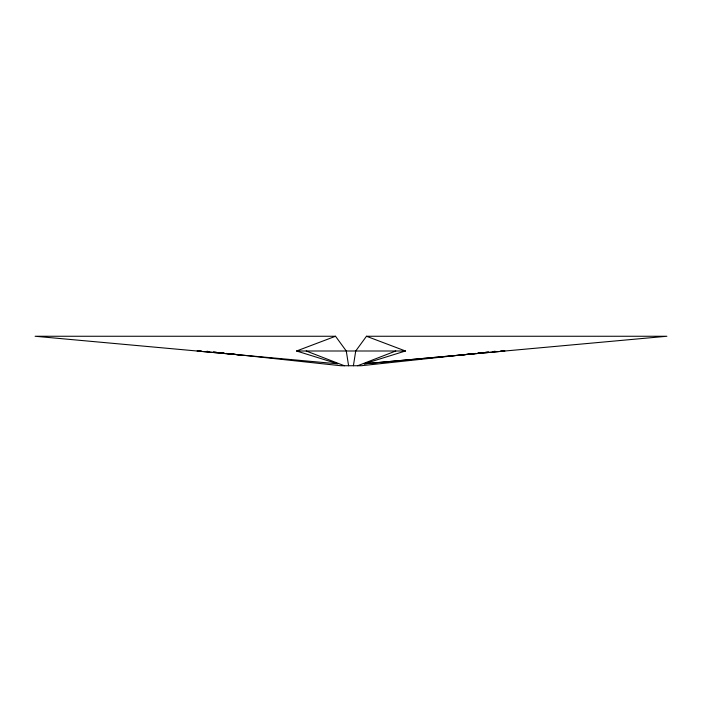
<?xml version="1.0" encoding="UTF-8"?>
<svg xmlns="http://www.w3.org/2000/svg" width="702" height="702" viewBox="0 0 702 702"><rect width="100%" height="100%" fill="white"/><g stroke="black" fill="none" stroke-linecap="round" stroke-linejoin="round"><path stroke-width="1.05" d="M353.404 365.742L355.721 351L366.479 336.258L666.9 336.258L364.171 363.829L405.44 351L366.479 336.258M357.634 365.742L395.761 351M335.521 336.258L296.56 351L337.829 363.829L35.1 336.258L335.521 336.258L346.279 351L348.596 365.742M462.636 354.835L475.666 353.439M477.834 353.203L482.177 352.746M485.433 352.395L488.689 352.044L485.372 352.404M475.561 353.457L361.074 365.742L340.926 365.742L226.439 353.457M477.746 353.22L482.107 352.755M364.171 363.829L504.896 351L500.605 351M201.395 351L197.104 351L239.364 354.835L226.334 353.439M296.525 351L405.598 351M216.567 352.395L213.311 352.044L216.628 352.404M219.823 352.746L224.166 353.203M219.893 352.755L224.254 353.22M306.239 351L344.366 365.742M495.2 351.351L493.032 351.579L495.191 351.351M208.968 351.579L206.8 351.351L208.994 351.588"/></g></svg>
